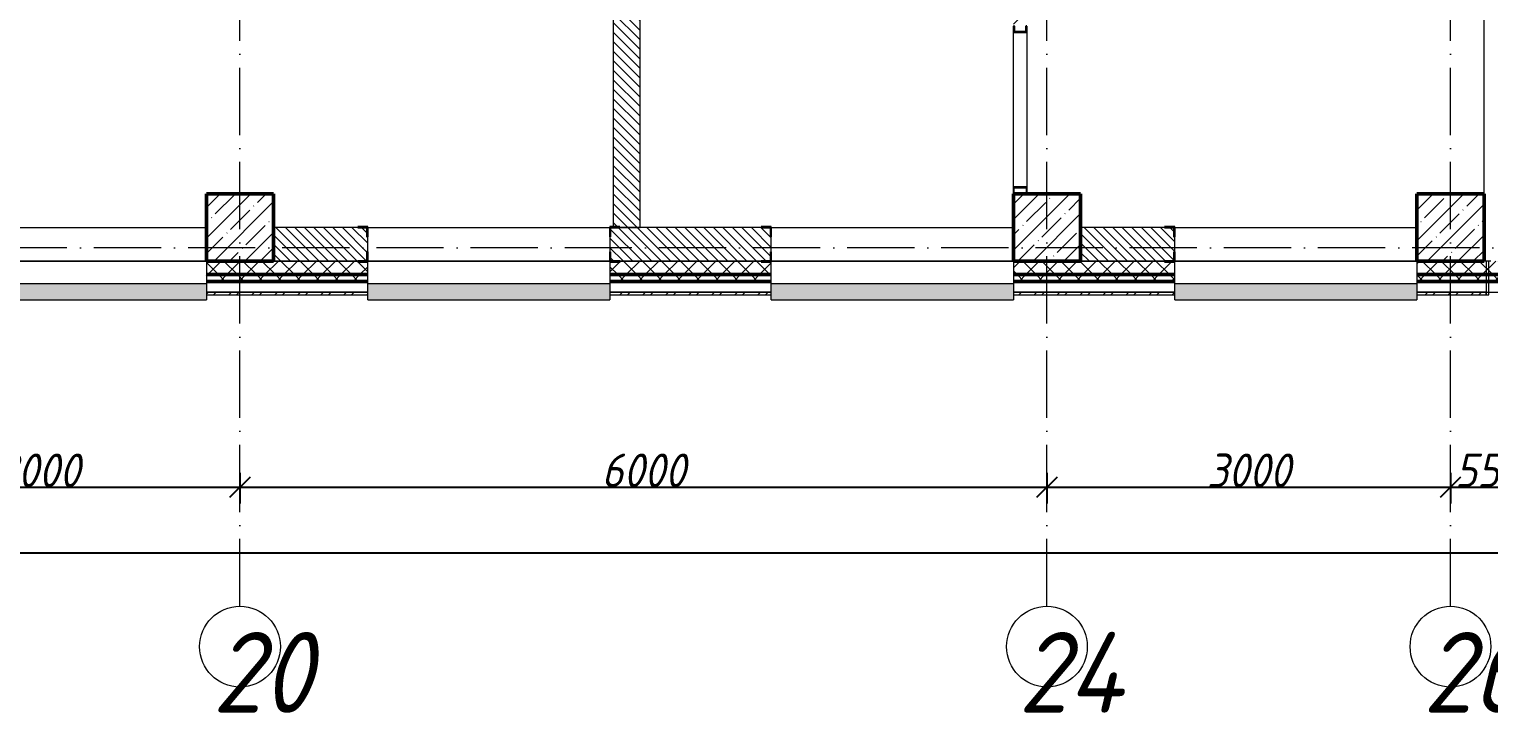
# Model space of a CAD drawing. Header units: millimetres. Extents: x -606178 to 312196, y -19338 to 632709.
# Drawn here: x -113232 to -102380, y 446520 to 451598 of the extents above; entities that cross this region are included whole.
import ezdxf

# ---------------------------------------------------------------- set-up
doc = ezdxf.new("R2010")
doc.units = ezdxf.units.MM
doc.linetypes.add('50_200_ШТРИХ_1Т_ш5_п1_п1_', pattern=[700, 500, -100, 0, -100])
for name, color, linetype, lineweight in [('A-____-____-DIMS', 7, 'Continuous', 9), ('A-FLOR-____-OTLN', 7, 'Continuous', 9), ('A-GENM-____-MCUT', 7, 'Continuous', 25), ('A-GENM-____-OTLN-1', 7, 'Continuous', 25), ('A-GLAZ-____-OTLN', 7, 'Continuous', 9), ('A-WALL-____-MCUT-2', 7, 'Continuous', 50), ('A-WALL-____-MCUT-3', 7, 'Continuous', 9), ('A-WALL-____-OTLN', 7, 'Continuous', 9), ('A-WALL-____-PATT-1', 7, 'Continuous', 9), ('A-WALL-FNSH-MCUT-1', 7, 'Continuous', 9), ('I-WALL-____-OTLN', 7, 'Continuous', 9), ('S-COLS-____-MCUT', 7, 'Continuous', 50), ('S-COLS-____-OTLN', 7, 'Continuous', 9), ('S-GRID-____-IDEN', 7, 'Continuous', 9), ('S-GRID-____-OTLN-1', 7, '50_200_ШТРИХ_1Т_ш5_п1_п1_', 9)]:
    doc.layers.add(name, color=color, linetype=linetype, lineweight=lineweight)
doc.layers.add('A-GLAZ-____-OTLN-1', color=7, linetype='Continuous', lineweight=9, true_color=0xc0c0c0)
doc.styles.add('ISOCPEUR_I', font='isocpeui.ttf', dxfattribs={"width": 0.9, "height": 2.5})
doc.styles.add('ISOCPEUR_I_9', font='isocpeui.ttf', dxfattribs={"width": 0.9, "height": 250})
doc.dimstyles.new('ISO-2_5_0_9К_БОЛЬШОЙ_ОСИ', dxfattribs={"dimscale": 304.8, "dimtxt": 248.995294, "dimasz": 0.492126, "dimexe": 0.393701, "dimexo": 0, "dimgap": 0, "dimtad": 1, "dimdec": 0, "dimzin": 0, "dimdsep": 46, "dimtxsty": 'ISOCPEUR_I_9', "dimblk1": 'OBLIQUE', "dimblk2": 'OBLIQUE', "dimsah": 1, "dimcen": 0.09, "dimdle": 0.393701, "dimazin": 0, "dimtfac": 1, "dimtdec": 4, "dimtix": 1, "dimtmove": 0, "dimatfit": 3, "dimfxl": 1, "dimtvp": 1, "dimtolj": 1, "dimtzin": 0, "dimarcsym": 2})
pattern_1 = [(135, (-140714.89, 451794.26), (-35.35534, -35.35534), [])]
pattern_2 = [(45, (-140714.89, 451794.26), (-70.71068, 70.71068), []), (135, (-140714.89, 451794.26), (-70.71068, -70.71068), [])]

# ---------------------------------------------------------------- blocks, each defined once
blk = doc.blocks.new('BSC_Колонна _Прямоугольная - 500х500-V72-АР1_План отверстий 3 этажа в осях 1-64_А-ГГ')
at = {"layer": 'S-COLS-____-OTLN'}
h = blk.add_hatch(dxfattribs=at)
h.set_pattern_fill('FP_109', color=256, style=0, pattern_type=2)
h.set_pattern_definition([(45, (-38050, 1668.96), (-114.04925, 114.04925), []), (45, (-37935.95, 1668.96), (-114.04925, 114.04925), [201.613, -40.323, 3.353, -36.97])])
h.paths.add_polyline_path([(-250, -250), (250, -250), (250, 250), (-250, 250)], flags=0)
at = {"layer": 'S-COLS-____-MCUT'}
for p, q in [((250, 250), (-250, 250)), ((-250, 250), (-250, -250)), ((250, -250), (250, 250)), ((-250, -250), (250, -250))]:
    blk.add_line(p, q, dxfattribs=at)
blk = doc.blocks.new('BSC_Колонна _Прямоугольная - 500х500-V74-АР1_План отверстий 3 этажа в осях 1-64_А-ГГ')
at = {"layer": 'S-COLS-____-OTLN'}
h = blk.add_hatch(dxfattribs=at)
h.set_pattern_fill('FP_111', color=256, style=0, pattern_type=2)
h.set_pattern_definition([(45, (-29050, 1668.96), (-114.04925, 114.04925), []), (45, (-28935.95, 1668.96), (-114.04925, 114.04925), [201.613, -40.323, 3.353, -36.97])])
h.paths.add_polyline_path([(-250, -250), (250, -250), (250, 250), (-250, 250)], flags=0)
at = {"layer": 'S-COLS-____-MCUT'}
for p, q in [((250, 250), (-250, 250)), ((-250, 250), (-250, -250)), ((250, -250), (250, 250)), ((-250, -250), (250, -250))]:
    blk.add_line(p, q, dxfattribs=at)
blk = doc.blocks.new('BSC_Колонна _Прямоугольная - 500х500-V113-АР1_План отверстий 3 этажа в осях 1-64_А-ГГ')
at = {"layer": 'S-COLS-____-OTLN'}
h = blk.add_hatch(dxfattribs=at)
h.set_pattern_fill('FP_136', color=256, style=0, pattern_type=2)
h.set_pattern_definition([(45, (-35050, 1668.96), (-114.04925, 114.04925), []), (45, (-34935.95, 1668.96), (-114.04925, 114.04925), [201.613, -40.323, 3.353, -36.97])])
h.paths.add_polyline_path([(-150, -250), (250, -250), (250, 250), (-250, 250), (-250, -250), (-153, -250)], flags=0)
at = {"layer": 'S-COLS-____-MCUT'}
for p, q in [((-250, 250), (-250, -250)), ((-153, 250), (-247, 250)), ((250, 250), (-150, 250)), ((250, -250), (250, 250)), ((-250, -250), (250, -250))]:
    blk.add_line(p, q, dxfattribs=at)
blk = doc.blocks.new('Фахверк_СКБ_Уголок - 250_2700-27497298-АР1_План отверстий 3 этажа в осях 1-64_А-ГГ')
at = {"layer": 'A-GENM-____-MCUT'}
for p, q in [((200, 181), (125, 181)), ((125, 181), (125, 106)), ((131, 106), (131, 175)), ((131, 175), (200, 175)), ((200, 175), (200, 181)), ((125, 106), (131, 106)), ((131, -6), (125, -6)), ((125, -6), (125, -81)), ((125, -81), (200, -81)), ((131, -75), (131, -6)), ((200, -75), (131, -75)), ((200, -81), (200, -75))]:
    blk.add_line(p, q, dxfattribs=at)
blk = doc.blocks.new('154_Стойка_СКБ_Швеллер - СМ-2180_100-28318692-АР1_План отверстий 3 этажа в осях 1-64_А-ГГ')
at = {"layer": 'A-GENM-____-MCUT'}
for p, q in [((171, 50), (125, 50)), ((125, 50), (125, -50)), ((129.5, 42.4), (171, 42.4)), ((129.5, -42.4), (129.5, 42.4)), ((171, 42.4), (171, 50)), ((125, -50), (171, -50)), ((171, -42.4), (129.5, -42.4)), ((171, -50), (171, -42.4))]:
    blk.add_line(p, q, dxfattribs=at)
blk = doc.blocks.new('154_Фахверк_СКБ_Швеллер - Тип_100_3550_1-28320239-АР1_План отверстий 3 этажа в осях 1-64_А-ГГ')
at = {"layer": 'A-GENM-____-MCUT'}
for p, q in [((175, 50), (125, 50)), ((125, 50), (125, -50)), ((128, 47), (175, 47)), ((128, -47), (128, 47)), ((175, 47), (175, 50)), ((125, -50), (175, -50)), ((175, -47), (128, -47)), ((175, -50), (175, -47))]:
    blk.add_line(p, q, dxfattribs=at)
blk = doc.blocks.new('Отлив_СКБ - Отлив витража_120_НВФ-31885687-АР1_План отверстий 3 этажа в осях 1-64_А-ГГ')
at = {"layer": 'A-GLAZ-____-OTLN-1'}
for points in [[(0, 0), (0, -2), (1800, -2), (1800, 0), (534, 0)], [(0, -2), (0, -120), (1800, -120), (1800, -2), (534, -2)]]:
    blk.add_hatch(color=256, dxfattribs=at).paths.add_polyline_path(points, flags=0)
at = {"layer": 'A-GLAZ-____-OTLN'}
for p, q in [((0, 0), (1800, 0)), ((1800, -2), (0, -2)), ((0, -120), (0, -83)), ((1800, -83), (1800, -120)), ((0, -120), (1800, -120))]:
    blk.add_line(p, q, dxfattribs=at)
blk = doc.blocks.new('Отлив_СКБ - Отлив витража_120_НВФ-V214-АР1_План отверстий 3 этажа в осях 1-64_А-ГГ')
at = {"layer": 'A-GLAZ-____-OTLN-1'}
for points in [[(0, -2), (1800, -2), (1800, 0), (0, 0)], [(731, -120), (1800, -120), (1800, -2), (0, -2), (0, -120)]]:
    blk.add_hatch(color=256, dxfattribs=at).paths.add_polyline_path(points, flags=0)
at = {"layer": 'A-GLAZ-____-OTLN'}
for p, q in [((0, 0), (1800, 0)), ((1800, -2), (0, -2)), ((0, -120), (0, -83)), ((1800, -63), (1800, -120)), ((0, -120), (1800, -120))]:
    blk.add_line(p, q, dxfattribs=at)
blk = doc.blocks.new('Стены 7 - Стены 4-31196221-АР1_План отверстий 3 этажа в осях 1-64_А-ГГ')
at = {"layer": 'A-WALL-____-MCUT-3'}
for p, q in [((-1799, 41030), (-1799, 41010)), ((-1549, 41030), (-1799, 41030)), ((-1549, 41010), (-1549, 41030)), ((-1799, 41010), (-1549, 41010))]:
    blk.add_line(p, q, dxfattribs=at)
blk = doc.blocks.new('Ось сетки - Круг_Ø6_00__ISO-2_5_0_9K_-25732049-АР1_План отверстий 1 этажа в осях 1-64_А-ГГ')
at = {"layer": 'S-GRID-____-IDEN'}
blk.add_circle((0, 0), 3, dxfattribs=at)
blk = doc.blocks.new('_Oblique')
at = {"color": 0, "linetype": 'ByBlock', "lineweight": -2}
blk.add_line((-0.5, -0.5), (0.5, 0.5), dxfattribs=at)
blk = doc.blocks.new('*D5069')
at = {"layer": 'A-____-____-DIMS', "color": 0, "lineweight": -2, "transparency": 16777216}
for p, q in [((-114665, 448302), (-114665, 448076)), ((-111665, 448302), (-111665, 448076)), ((-114785, 448196), (-111545, 448196))]:
    blk.add_line(p, q, dxfattribs=at)
at = {"layer": 'Defpoints', "color": 0, "transparency": 16777216}
for p in [(-114665, 448302), (-111665, 448302), (-111665, 448196)]:
    blk.add_point(p, dxfattribs=at)
at = {"layer": 'A-____-____-DIMS', "color": 0, "lineweight": -2, "transparency": 16777216, "xscale": 150, "yscale": 150, "zscale": 150, "rotation": 180}
blk.add_blockref('_Oblique', (-114665, 448196), dxfattribs=at)
at = {"layer": 'A-____-____-DIMS', "color": 0, "lineweight": -2, "transparency": 16777216, "xscale": 150, "yscale": 150, "zscale": 150}
blk.add_blockref('_Oblique', (-111665, 448196), dxfattribs=at)
at = {"layer": 'A-____-____-DIMS', "color": 0, "transparency": 16777216, "insert": (-113165, 448321), "char_height": 250, "width": 758.48, "attachment_point": 5, "style": 'ISOCPEUR_I_9'}
blk.add_mtext('\\A1;3000', dxfattribs=at)
blk = doc.blocks.new('*D5070')
at = {"layer": 'A-____-____-DIMS', "color": 0, "lineweight": -2, "transparency": 16777216}
for p, q in [((-111665, 448302), (-111665, 448076)), ((-105665, 448302), (-105665, 448076)), ((-111785, 448196), (-105545, 448196))]:
    blk.add_line(p, q, dxfattribs=at)
at = {"layer": 'Defpoints', "color": 0, "transparency": 16777216}
for p in [(-111665, 448302), (-105665, 448302), (-105665, 448196)]:
    blk.add_point(p, dxfattribs=at)
at = {"layer": 'A-____-____-DIMS', "color": 0, "lineweight": -2, "transparency": 16777216, "xscale": 150, "yscale": 150, "zscale": 150, "rotation": 180}
blk.add_blockref('_Oblique', (-111665, 448196), dxfattribs=at)
at = {"layer": 'A-____-____-DIMS', "color": 0, "lineweight": -2, "transparency": 16777216, "xscale": 150, "yscale": 150, "zscale": 150}
blk.add_blockref('_Oblique', (-105665, 448196), dxfattribs=at)
at = {"layer": 'A-____-____-DIMS', "color": 0, "transparency": 16777216, "insert": (-108665, 448321), "char_height": 250, "width": 758.48, "attachment_point": 5, "style": 'ISOCPEUR_I_9'}
blk.add_mtext('\\A1;6000', dxfattribs=at)
blk = doc.blocks.new('*D5071')
at = {"layer": 'A-____-____-DIMS', "color": 0, "lineweight": -2, "transparency": 16777216}
for p, q in [((-105665, 448302), (-105665, 448076)), ((-102665, 448302), (-102665, 448076)), ((-105785, 448196), (-102545, 448196))]:
    blk.add_line(p, q, dxfattribs=at)
at = {"layer": 'Defpoints', "color": 0, "transparency": 16777216}
for p in [(-105665, 448302), (-102665, 448302), (-102665, 448196)]:
    blk.add_point(p, dxfattribs=at)
at = {"layer": 'A-____-____-DIMS', "color": 0, "lineweight": -2, "transparency": 16777216, "xscale": 150, "yscale": 150, "zscale": 150, "rotation": 180}
blk.add_blockref('_Oblique', (-105665, 448196), dxfattribs=at)
at = {"layer": 'A-____-____-DIMS', "color": 0, "lineweight": -2, "transparency": 16777216, "xscale": 150, "yscale": 150, "zscale": 150}
blk.add_blockref('_Oblique', (-102665, 448196), dxfattribs=at)
at = {"layer": 'A-____-____-DIMS', "color": 0, "transparency": 16777216, "insert": (-104165, 448321), "char_height": 250, "width": 758.48, "attachment_point": 5, "style": 'ISOCPEUR_I_9'}
blk.add_mtext('\\A1;3000', dxfattribs=at)
blk = doc.blocks.new('*D5072')
at = {"layer": 'A-____-____-DIMS', "color": 0, "lineweight": -2, "transparency": 16777216}
for p, q in [((-102665, 448302), (-102665, 448076)), ((-102115, 448302), (-102115, 448076)), ((-102785, 448196), (-101995, 448196))]:
    blk.add_line(p, q, dxfattribs=at)
at = {"layer": 'Defpoints', "color": 0, "transparency": 16777216}
for p in [(-102665, 448302), (-102115, 448302), (-102115, 448196)]:
    blk.add_point(p, dxfattribs=at)
at = {"layer": 'A-____-____-DIMS', "color": 0, "lineweight": -2, "transparency": 16777216, "xscale": 150, "yscale": 150, "zscale": 150, "rotation": 180}
blk.add_blockref('_Oblique', (-102665, 448196), dxfattribs=at)
at = {"layer": 'A-____-____-DIMS', "color": 0, "lineweight": -2, "transparency": 16777216, "xscale": 150, "yscale": 150, "zscale": 150}
blk.add_blockref('_Oblique', (-102115, 448196), dxfattribs=at)
at = {"layer": 'A-____-____-DIMS', "color": 0, "transparency": 16777216, "insert": (-102390, 448321), "char_height": 250, "width": 568.86, "attachment_point": 5, "style": 'ISOCPEUR_I_9'}
blk.add_mtext('\\A1;550', dxfattribs=at)
blk = doc.blocks.new('*D5091')
at = {"layer": 'A-____-____-DIMS', "color": 0, "lineweight": -2, "transparency": 16777216}
for p, q in [((-143065, 447814), (-143065, 447588)), ((-39565, 447814), (-39565, 447588)), ((-143185, 447708), (-39445, 447708))]:
    blk.add_line(p, q, dxfattribs=at)
at = {"layer": 'Defpoints', "color": 0, "transparency": 16777216}
for p in [(-143065, 447814), (-39565, 447814), (-39565, 447708)]:
    blk.add_point(p, dxfattribs=at)
at = {"layer": 'A-____-____-DIMS', "color": 0, "lineweight": -2, "transparency": 16777216, "xscale": 150, "yscale": 150, "zscale": 150, "rotation": 180}
blk.add_blockref('_Oblique', (-143065, 447708), dxfattribs=at)
at = {"layer": 'A-____-____-DIMS', "color": 0, "lineweight": -2, "transparency": 16777216, "xscale": 150, "yscale": 150, "zscale": 150}
blk.add_blockref('_Oblique', (-39565, 447708), dxfattribs=at)
at = {"layer": 'A-____-____-DIMS', "color": 0, "transparency": 16777216, "insert": (-91315, 447833), "char_height": 250, "width": 1080.26, "attachment_point": 5, "style": 'ISOCPEUR_I_9'}
blk.add_mtext('\\A1;103500', dxfattribs=at)

msp = doc.modelspace()

# ---------------------------------------------------------------- hatches: boundary and pattern name
at = {"layer": 'A-WALL-____-PATT-1'}
h = msp.add_hatch(dxfattribs=at)
h.set_pattern_fill('FP_6', color=256, style=0, pattern_type=2)
h.set_pattern_definition(pattern_1)
h.paths.add_polyline_path([(-108689.891, 450125.3011), (-108689.891, 457225.3011), (-108889.891, 457225.3011), (-108889.891, 450131.3011), (-108839.891, 450131.3011), (-108839.891, 450125.3011)], flags=0)
h = msp.add_hatch(dxfattribs=at)
h.set_pattern_fill('FP_4', color=256, style=0, pattern_type=2)
h.set_pattern_definition([(45, (-140714.89, 451794.26), (-84.8528, 84.8528), [])])
h.paths.add_polyline_path([(-105911.891, 450375.3011), (-105817.891, 450375.3011), (-105817.891, 450422.3011), (-105911.891, 450422.3011)], flags=0)
h.paths.add_polyline_path([(-105822.491, 451579.8011), (-105822.491, 451621.3011), (-105814.891, 451621.3011), (-105814.891, 454275.3011), (-105914.891, 454275.3011), (-105914.0391, 451621.3011), (-105907.291, 451621.3011), (-105907.291, 451579.8011)], flags=0)
h.paths.add_polyline_path([(-105817.891, 454278.3011), (-105817.891, 454325.3011), (-105814.891, 454325.3011), (-105814.891, 456975.3011), (-105914.891, 456975.3011), (-105914.891, 454325.3011), (-105911.891, 454325.3011), (-105911.891, 454278.3011), (-105864.8354, 454278.3011)], flags=0)
h = msp.add_hatch(dxfattribs=at)
h.set_pattern_fill('FP_6', color=256, style=0, pattern_type=2)
h.set_pattern_definition(pattern_1)
h.paths.add_polyline_path([(-108908.891, 449875.3011), (-107720.891, 449875.3011), (-107720.891, 449944.3011), (-107714.891, 449944.3011), (-107714.891, 450056.3011), (-107720.891, 450056.3011), (-107720.891, 450125.3011), (-108908.891, 450125.3011), (-108908.891, 450056.3011), (-108914.891, 450056.3011), (-108914.2107, 449944.3011), (-108908.891, 449944.3011)], flags=0)
h.paths.add_polyline_path([(-110720.891, 449875.3011), (-110720.891, 449944.3011), (-110714.891, 449944.3011), (-110714.891, 450056.3011), (-110720.891, 450056.3011), (-110720.891, 450125.3011), (-111414.891, 450125.3011), (-111414.891, 449875.3011), (-110789.891, 449875.3011)], flags=0)
h = msp.add_hatch(dxfattribs=at)
h.set_pattern_fill('FP_6', color=256, style=0, pattern_type=2)
h.set_pattern_definition(pattern_1)
h.paths.add_polyline_path([(-104720.891, 449875.3011), (-104720.891, 449944.3011), (-104714.891, 449944.3011), (-104714.891, 450056.3011), (-104720.891, 450056.3011), (-104720.891, 450125.3011), (-105414.891, 450125.3011), (-105414.891, 449875.3011), (-104789.891, 449875.3011)], flags=0)
h = msp.add_hatch(dxfattribs=at)
h.set_pattern_fill('FP_1', color=256, style=0, pattern_type=2)
h.set_pattern_definition(pattern_2)
h.paths.add_polyline_path([(-39964.891, 449775.3011), (-39464.891, 449775.3011), (-39464.891, 449875.3011), (-48489.891, 449875.3011), (-48489.891, 449869.3011), (-48564.891, 449869.3011), (-48564.891, 449775.3011), (-39983.1035, 449775.3011)], flags=0)
h.paths.add_polyline_path([(-51471.6214, 449775.3011), (-50364.891, 449775.3011), (-50364.891, 449869.3011), (-50439.891, 449869.3011), (-50439.891, 449875.3011), (-58314.891, 449875.3011), (-58314.891, 449775.3011), (-51714.891, 449775.3011)], flags=0)
h.paths.add_polyline_path([(-59314.891, 449775.3011), (-59314.891, 449875.3011), (-60439.891, 449875.3011), (-60439.891, 449869.3011), (-60514.891, 449869.3011), (-60514.891, 449775.3011), (-59425.2106, 449775.3011)], flags=0)
h.paths.add_polyline_path([(-62314.891, 449775.3011), (-62314.891, 449869.3011), (-62389.891, 449869.3011), (-62389.891, 449875.3011), (-63439.891, 449875.3011), (-63439.891, 449869.3011), (-63514.891, 449869.3011), (-63514.891, 449775.3011), (-62960.1392, 449775.3011)], flags=0)
h.paths.add_polyline_path([(-65314.891, 449775.3011), (-65314.891, 449875.3011), (-66439.891, 449875.3011), (-66439.891, 449869.3011), (-66514.891, 449869.3011), (-66514.891, 449775.3011), (-66439.891, 449775.3011)], flags=0)
h.paths.add_polyline_path([(-69714.891, 449775.3011), (-68314.891, 449775.3011), (-68314.891, 449875.3011), (-69639.891, 449875.3011), (-69639.891, 449869.3011), (-69714.891, 449869.3011)], flags=0)
h.paths.add_polyline_path([(-71797.4607, 449775.3011), (-71514.891, 449775.3011), (-71514.891, 449869.3011), (-71589.891, 449869.3011), (-71589.891, 449875.3011), (-72639.891, 449875.3011), (-72639.891, 449869.3011), (-72714.891, 449869.3011), (-72714.891, 449775.3011), (-72681.1928, 449775.3011)], flags=0)
h.paths.add_polyline_path([(-74514.891, 449775.3011), (-74514.891, 449875.3011), (-75639.891, 449875.3011), (-75639.891, 449869.3011), (-75714.891, 449869.3011), (-75714.891, 449775.3011), (-75639.891, 449775.3011)], flags=0)
h.paths.add_polyline_path([(-77864.891, 449775.3011), (-77514.891, 449775.3011), (-77514.891, 449869.3011), (-77589.891, 449869.3011), (-77589.891, 449875.3011), (-78639.891, 449875.3011), (-78639.891, 449869.3011), (-78714.891, 449869.3011), (-78714.891, 449775.3011), (-77983.5857, 449775.3011)], flags=0)
h.paths.add_polyline_path([(-80514.891, 449775.3011), (-80514.891, 449869.3011), (-80589.891, 449869.3011), (-80589.891, 449875.3011), (-81639.891, 449875.3011), (-81639.891, 449869.3011), (-81714.891, 449869.3011), (-81714.891, 449775.3011), (-80634.7821, 449775.3011)], flags=0)
h.paths.add_polyline_path([(-83514.891, 449775.3011), (-83514.891, 449869.3011), (-83589.891, 449869.3011), (-83589.891, 449875.3011), (-84639.891, 449875.3011), (-84639.891, 449869.3011), (-84714.891, 449869.3011), (-84714.891, 449775.3011), (-84169.7107, 449775.3011)], flags=0)
h.paths.add_polyline_path([(-87704.6392, 449775.3011), (-86514.891, 449775.3011), (-86514.891, 449869.3011), (-86589.891, 449869.3011), (-86589.891, 449875.3011), (-87639.891, 449875.3011), (-87639.891, 449869.3011), (-87714.891, 449869.3011), (-87714.891, 449775.3011), (-87708.891, 449775.3011)], flags=0)
h.paths.add_polyline_path([(-90714.891, 449775.3011), (-89514.891, 449775.3011), (-89514.891, 449869.3011), (-89589.891, 449869.3011), (-89589.891, 449875.3011), (-90639.891, 449875.3011), (-90639.891, 449869.3011), (-90714.891, 449869.3011)], flags=0)
h.paths.add_polyline_path([(-95658.2285, 449775.3011), (-95514.891, 449775.3011), (-95514.891, 449869.3011), (-95589.891, 449869.3011), (-95589.891, 449875.3011), (-96639.891, 449875.3011), (-96639.891, 449869.3011), (-96714.891, 449869.3011), (-96714.891, 449775.3011), (-95864.891, 449775.3011)], flags=0)
h.paths.add_polyline_path([(-98514.891, 449775.3011), (-98514.891, 449869.3011), (-98589.891, 449869.3011), (-98589.891, 449875.3011), (-99639.891, 449875.3011), (-99639.891, 449869.3011), (-99714.891, 449869.3011), (-99714.891, 449775.3011), (-98520.891, 449775.3011)], flags=0)
h.paths.add_polyline_path([(-101844.3535, 449775.3011), (-101514.891, 449775.3011), (-101514.891, 449869.3011), (-101589.891, 449869.944), (-101589.891, 449875.3011), (-102914.891, 449875.3011), (-102914.891, 449775.3011)], flags=0)
h.paths.add_polyline_path([(-105379.2821, 449775.3011), (-104714.891, 449775.3011), (-104714.891, 449869.3011), (-104789.891, 449869.3011), (-104789.891, 449875.3011), (-105914.891, 449875.3011), (-105914.891, 449775.3011)], flags=0)
h.paths.add_polyline_path([(-107714.891, 449775.3011), (-107714.891, 449869.3011), (-107789.891, 449869.3011), (-107789.891, 449875.3011), (-108839.891, 449875.3011), (-108839.891, 449869.3011), (-108914.891, 449869.3011), (-108914.2107, 449775.3011), (-107720.891, 449775.3011)], flags=0)
h.paths.add_polyline_path([(-110714.891, 449775.3011), (-110714.891, 449869.3011), (-110789.891, 449869.3011), (-110789.891, 449875.3011), (-111914.891, 449875.3011), (-111914.891, 449775.3011), (-111565.4071, 449775.3011)], flags=0)
h.paths.add_polyline_path([(-113714.891, 449775.3011), (-113714.891, 449869.3011), (-113789.891, 449869.3011), (-113789.891, 449875.3011), (-114914.891, 449875.3011), (-114914.891, 449775.3011), (-114216.6036, 449775.3011)], flags=0)
h.paths.add_polyline_path([(-116714.891, 449775.3011), (-116714.891, 449869.3011), (-116789.891, 449869.3011), (-116789.891, 449875.3011), (-117839.891, 449875.3011), (-117839.891, 449869.3011), (-117914.891, 449869.3011), (-117914.891, 449775.3011), (-117751.5321, 449775.3011)], flags=0)
h.paths.add_polyline_path([(-126588.8536, 449775.3011), (-125714.891, 449775.3011), (-125714.891, 449869.3011), (-125789.891, 449869.3011), (-125789.891, 449875.3011), (-126839.891, 449875.3011), (-126839.891, 449869.3011), (-126914.891, 449869.3011), (-126914.891, 449775.3011)], flags=0)
h.paths.add_polyline_path([(-128356.3179, 449775.3011), (-127914.891, 449775.3011), (-127914.891, 449869.3011), (-127989.891, 449869.3011), (-127989.891, 449875.3011), (-133239.891, 449875.3011), (-133239.891, 449869.3011), (-133314.891, 449869.3011), (-133314.891, 449775.3011), (-129814.891, 449775.3011)], flags=0)
h.paths.add_polyline_path([(-135426.175, 449775.3011), (-134314.891, 449775.3011), (-134314.891, 449869.3011), (-134389.891, 449869.3011), (-134389.891, 449875.3011), (-143164.891, 449875.3011), (-143164.891, 449775.3011), (-137193.6393, 449775.3011)], flags=0)
h = msp.add_hatch(dxfattribs=at)
h.set_pattern_fill('FP_1', color=256, style=0, pattern_type=2)
h.set_pattern_definition(pattern_2)
h.paths.add_polyline_path([(-39464.891, 449725.3011), (-39364.891, 449725.3011), (-39364.891, 449775.3011), (-48564.891, 449775.3011), (-48564.891, 449725.3011), (-39983.1035, 449725.3011)], flags=0)
h.paths.add_polyline_path([(-51471.6214, 449725.3011), (-50364.891, 449725.3011), (-50364.891, 449775.3011), (-58314.891, 449775.3011), (-58314.891, 449725.3011), (-52355.3535, 449725.3011)], flags=0)
h.paths.add_polyline_path([(-59425.2106, 449725.3011), (-59314.891, 449725.3011), (-59314.891, 449775.3011), (-60514.891, 449775.3011), (-60514.891, 449725.3011), (-60308.9428, 449725.3011)], flags=0)
h.paths.add_polyline_path([(-63514.891, 449725.3011), (-62314.891, 449725.3011), (-62314.891, 449775.3011), (-63514.891, 449775.3011)], flags=0)
h.paths.add_polyline_path([(-66495.0678, 449725.3011), (-65314.891, 449725.3011), (-65314.891, 449775.3011), (-66514.891, 449775.3011), (-66514.891, 449725.3011)], flags=0)
h.paths.add_polyline_path([(-68314.891, 449725.3011), (-68314.891, 449775.3011), (-69714.891, 449775.3011), (-69714.891, 449725.3011), (-69146.2642, 449725.3011)], flags=0)
h.paths.add_polyline_path([(-71514.891, 449725.3011), (-71514.891, 449775.3011), (-72714.891, 449775.3011), (-72714.891, 449725.3011), (-71797.4607, 449725.3011)], flags=0)
h.paths.add_polyline_path([(-74514.891, 449725.3011), (-74514.891, 449775.3011), (-75714.891, 449775.3011), (-75714.891, 449725.3011)], flags=0)
h.paths.add_polyline_path([(-77514.891, 449725.3011), (-77514.891, 449775.3011), (-78714.891, 449775.3011), (-78714.891, 449725.3011), (-77983.5857, 449725.3011)], flags=0)
h.paths.add_polyline_path([(-81714.891, 449725.3011), (-80514.891, 449725.3011), (-80514.891, 449775.3011), (-81714.891, 449775.3011)], flags=0)
h.paths.add_polyline_path([(-84714.891, 449725.3011), (-83514.891, 449725.3011), (-83514.891, 449775.3011), (-84714.891, 449775.3011)], flags=0)
h.paths.add_polyline_path([(-87704.6392, 449725.3011), (-86514.891, 449725.3011), (-86514.891, 449775.3011), (-87714.891, 449775.3011), (-87714.891, 449725.3011)], flags=0)
h.paths.add_polyline_path([(-89514.891, 449725.3011), (-89514.891, 449775.3011), (-90714.891, 449775.3011), (-90714.891, 449725.3011), (-90355.8357, 449725.3011)], flags=0)
h.paths.add_polyline_path([(-95658.2285, 449725.3011), (-95514.891, 449725.3011), (-95514.891, 449775.3011), (-96714.891, 449775.3011), (-96714.891, 449725.3011), (-96541.9607, 449725.3011)], flags=0)
h.paths.add_polyline_path([(-98514.891, 449725.3011), (-98514.891, 449775.3011), (-99714.891, 449775.3011), (-99714.891, 449725.3011), (-99193.1571, 449725.3011)], flags=0)
h.paths.add_polyline_path([(-101844.3535, 449725.3011), (-101514.891, 449725.3011), (-101514.891, 449775.3011), (-102914.891, 449775.3011), (-102914.891, 449725.3011)], flags=0)
h.paths.add_polyline_path([(-104714.891, 449725.3011), (-104714.891, 449775.3011), (-105914.891, 449775.3011), (-105914.891, 449725.3011), (-105379.2821, 449725.3011)], flags=0)
h.paths.add_polyline_path([(-107714.891, 449725.3011), (-107714.891, 449775.3011), (-108914.891, 449775.3011), (-108914.2107, 449725.3011)], flags=0)
h.paths.add_polyline_path([(-110714.891, 449725.3011), (-110714.891, 449775.3011), (-111914.891, 449775.3011), (-111914.891, 449725.3011), (-111565.4071, 449725.3011)], flags=0)
h.paths.add_polyline_path([(-113714.891, 449725.3011), (-113714.891, 449775.3011), (-114914.891, 449775.3011), (-114914.891, 449725.3011), (-114216.6036, 449725.3011)], flags=0)
h.paths.add_polyline_path([(-117751.5321, 449725.3011), (-116714.891, 449725.3011), (-116714.891, 449775.3011), (-117914.891, 449775.3011), (-117914.891, 449725.3011)], flags=0)
h.paths.add_polyline_path([(-126914.891, 449725.3011), (-125714.891, 449725.3011), (-125714.891, 449775.3011), (-126914.891, 449775.3011)], flags=0)
h.paths.add_polyline_path([(-127914.891, 449725.3011), (-127914.891, 449775.3011), (-133314.891, 449775.3011), (-133314.891, 449725.3011), (-128356.3179, 449725.3011)], flags=0)
h.paths.add_polyline_path([(-134542.4429, 449725.3011), (-134314.891, 449725.3011), (-134314.891, 449775.3011), (-143264.891, 449775.3011), (-143264.891, 449725.3011), (-135426.175, 449725.3011)], flags=0)
h = msp.add_hatch(dxfattribs=at)
h.set_pattern_fill('FP_3', color=256, style=0, pattern_type=2)
h.set_pattern_definition([(45, (-140714.89, 451794.26), (-85.5366, 85.5366), []), (45, (-140657.87, 451794.26), (-85.5366, 85.5366), [])])
h.paths.add_polyline_path([(-102399.891, 449625.3011), (-102399.891, 449645.3011), (-102913.891, 449645.3011), (-102913.891, 449625.3011)], flags=0)
h.paths.add_polyline_path([(-104714.891, 449625.3011), (-104714.891, 449645.3011), (-105914.891, 449645.3011), (-105914.891, 449625.3011), (-105379.2821, 449625.3011)], flags=0)
h.paths.add_polyline_path([(-107714.891, 449625.3011), (-107714.891, 449645.3011), (-108913.891, 449645.3011), (-108913.891, 449625.3011)], flags=0)
h.paths.add_polyline_path([(-110714.891, 449625.3011), (-110714.891, 449645.3011), (-111914.891, 449645.3011), (-111914.891, 449625.3011), (-111565.4071, 449625.3011)], flags=0)
h.paths.add_polyline_path([(-114216.6036, 449625.3011), (-113714.891, 449625.3011), (-113714.891, 449645.3011), (-114913.891, 449645.3011), (-114913.891, 449625.3011)], flags=0)
h.paths.add_polyline_path([(-116714.891, 449625.3011), (-116714.891, 449645.3011), (-117914.891, 449645.3011), (-117914.891, 449625.3011), (-117751.5321, 449625.3011)], flags=0)
h.paths.add_polyline_path([(-126588.8536, 449625.3011), (-125714.891, 449625.3011), (-125714.891, 449645.3011), (-126914.891, 449645.3011), (-126914.891, 449625.3011)], flags=0)
h.paths.add_polyline_path([(-127914.891, 449625.3011), (-127914.891, 449645.3011), (-133314.891, 449645.3011), (-133314.891, 449625.3011), (-128356.3179, 449625.3011)], flags=0)
h.paths.add_polyline_path([(-134542.4429, 449625.3011), (-134314.891, 449625.3011), (-134314.891, 449645.3011), (-143394.891, 449645.3011), (-143394.891, 449625.3011), (-135426.175, 449625.3011)], flags=0)

# ---------------------------------------------------------------- linework, layer by layer
at = {"layer": 'A-FLOR-____-OTLN'}
msp.add_line((-102414.891, 450375.3011), (-102414.891, 456975.3011), dxfattribs=at)
at = {"layer": 'A-WALL-____-MCUT-2'}
for p, q in [((-111914.891, 449775.3011), (-110714.891, 449775.3011)), ((-111914.891, 449725.3011), (-110714.891, 449725.3011)), ((-108914.891, 449775.3011), (-107714.891, 449775.3011)), ((-108914.891, 449725.3011), (-107714.891, 449725.3011)), ((-105914.891, 449775.3011), (-104714.891, 449775.3011)), ((-105914.891, 449725.3011), (-104714.891, 449725.3011)), ((-102914.891, 449775.3011), (-101514.891, 449775.3011)), ((-102914.891, 449725.3011), (-101514.891, 449725.3011))]:
    msp.add_line(p, q, dxfattribs=at)
at = {"layer": 'A-WALL-____-MCUT-3'}
for p, q in [((-108689.891, 450125.3011), (-108689.891, 457225.3011)), ((-108889.891, 457025.3011), (-108889.891, 450131.3011)), ((-110789.891, 450125.3011), (-111414.891, 450125.3011)), ((-110714.891, 449944.3011), (-110714.891, 450056.3011)), ((-108914.891, 450056.3011), (-108914.891, 449944.3011)), ((-108839.891, 450125.3011), (-108689.891, 450125.3011)), ((-107789.891, 450125.3011), (-108839.891, 450125.3011)), ((-107714.891, 449944.3011), (-107714.891, 450056.3011)), ((-104789.891, 450125.3011), (-105414.891, 450125.3011)), ((-104714.891, 449944.3011), (-104714.891, 450056.3011)), ((-111914.891, 449875.3011), (-111914.891, 449645.3011)), ((-110789.891, 449875.3011), (-111414.891, 449875.3011)), ((-111414.891, 449875.3011), (-110789.891, 449875.3011)), ((-110714.891, 449645.3011), (-110714.891, 449869.3011)), ((-108914.891, 449869.3011), (-108914.891, 449645.3011)), ((-107789.891, 449875.3011), (-108839.891, 449875.3011)), ((-108839.891, 449875.3011), (-107789.891, 449875.3011)), ((-107714.891, 449645.3011), (-107714.891, 449869.3011)), ((-105914.891, 449875.3011), (-105914.891, 449645.3011)), ((-104789.891, 449875.3011), (-105414.891, 449875.3011)), ((-105414.891, 449875.3011), (-104789.891, 449875.3011)), ((-104714.891, 449645.3011), (-104714.891, 449869.3011)), ((-102914.891, 449875.3011), (-102914.891, 449645.3011)), ((-102364.891, 449875.3011), (-102414.891, 449875.3011)), ((-111914.891, 449645.3011), (-110714.891, 449645.3011)), ((-108914.891, 449645.3011), (-107714.891, 449645.3011)), ((-105914.891, 449645.3011), (-104714.891, 449645.3011)), ((-102914.891, 449645.3011), (-101514.891, 449645.3011))]:
    msp.add_line(p, q, dxfattribs=at)
at = {"layer": 'A-WALL-____-OTLN'}
for p, q in [((-113714.891, 450125.3011), (-111914.891, 450125.3011)), ((-110714.891, 450125.3011), (-108914.891, 450125.3011)), ((-107714.891, 450125.3011), (-105914.891, 450125.3011)), ((-104714.891, 450125.3011), (-102914.891, 450125.3011)), ((-113714.891, 449875.3011), (-111914.891, 449875.3011)), ((-111914.891, 449875.3011), (-113714.891, 449875.3011)), ((-110714.891, 449875.3011), (-108914.891, 449875.3011)), ((-108914.891, 449875.3011), (-110714.891, 449875.3011)), ((-107714.891, 449875.3011), (-105914.891, 449875.3011)), ((-105914.891, 449875.3011), (-107714.891, 449875.3011)), ((-104714.891, 449875.3011), (-102914.891, 449875.3011)), ((-102914.891, 449875.3011), (-104714.891, 449875.3011)), ((-108913.891, 449625.3011), (-108914.891, 449625.3011)), ((-102913.891, 449625.3011), (-102914.891, 449625.3011))]:
    msp.add_line(p, q, dxfattribs=at)
at = {"layer": 'A-WALL-FNSH-MCUT-1'}
for p, q in [((-110714.891, 449645.3011), (-111914.891, 449645.3011)), ((-111914.891, 449645.3011), (-111914.891, 449625.3011)), ((-111914.891, 449625.3011), (-110714.891, 449625.3011)), ((-110714.891, 449625.3011), (-110714.891, 449645.3011)), ((-107714.891, 449645.3011), (-108913.891, 449645.3011)), ((-108913.891, 449645.3011), (-108913.891, 449625.3011)), ((-108913.891, 449625.3011), (-107714.891, 449625.3011)), ((-107714.891, 449625.3011), (-107714.891, 449645.3011)), ((-104714.891, 449645.3011), (-105914.891, 449645.3011)), ((-105914.891, 449645.3011), (-105914.891, 449625.3011)), ((-105914.891, 449625.3011), (-104714.891, 449625.3011)), ((-104714.891, 449625.3011), (-104714.891, 449645.3011)), ((-102399.891, 449645.3011), (-102913.891, 449645.3011)), ((-102913.891, 449645.3011), (-102913.891, 449625.3011)), ((-102913.891, 449625.3011), (-102399.891, 449625.3011)), ((-102399.891, 449625.3011), (-102399.891, 449645.3011))]:
    msp.add_line(p, q, dxfattribs=at)
at = {"layer": 'I-WALL-____-OTLN'}
for p, q in [((-105914.891, 450425.3011), (-105914.891, 451575.3011)), ((-105814.891, 451575.3011), (-105814.891, 450425.3011))]:
    msp.add_line(p, q, dxfattribs=at)
at = {"layer": 'S-GRID-____-OTLN-1'}
for p, q in [((-111664.891, 447311.6528), (-111664.891, 461944.7985)), ((-105664.891, 447311.6528), (-105664.891, 461944.7985)), ((-102664.891, 447311.6528), (-102664.891, 461944.7985)), ((-36640.4843, 449975.3011), (-145383.6612, 449975.3011)), ((-36640.4843, 449975.3011), (-145383.6612, 449975.3011))]:
    msp.add_line(p, q, dxfattribs=at)

# ---------------------------------------------------------------- block references
at = {"layer": 'A-GENM-____-OTLN-1'}
for name, p, rotation in [('154_Стойка_СКБ_Швеллер - СМ-2180_100-28318692-АР1_План отверстий 3 этажа в осях 1-64_А-ГГ', (-105864.891, 451450.3011), 89.99999999999991), ('154_Фахверк_СКБ_Швеллер - Тип_100_3550_1-28320239-АР1_План отверстий 3 этажа в осях 1-64_А-ГГ', (-105864.891, 450550.3011), 269.9999999999999), ('Фахверк_СКБ_Уголок - 250_2700-27497298-АР1_План отверстий 3 этажа в осях 1-64_А-ГГ', (-110589.891, 450050.3011), 180), ('Фахверк_СКБ_Уголок - 250_2700-27497298-АР1_План отверстий 3 этажа в осях 1-64_А-ГГ', (-107589.891, 450050.3011), 180), ('Фахверк_СКБ_Уголок - 250_2700-27497298-АР1_План отверстий 3 этажа в осях 1-64_А-ГГ', (-104589.891, 450050.3011), 180)]:
    msp.add_blockref(name, p, dxfattribs=dict(at, rotation=rotation))
msp.add_blockref('Фахверк_СКБ_Уголок - 250_2700-27497298-АР1_План отверстий 3 этажа в осях 1-64_А-ГГ', (-109039.891, 449950.3011), dxfattribs=at)
at = {"layer": 'A-GLAZ-____-OTLN'}
for name, p in [('Отлив_СКБ - Отлив витража_120_НВФ-31885687-АР1_План отверстий 3 этажа в осях 1-64_А-ГГ', (-113714.891, 449708.3011)), ('Отлив_СКБ - Отлив витража_120_НВФ-V214-АР1_План отверстий 3 этажа в осях 1-64_А-ГГ', (-110714.891, 449708.3011)), ('Отлив_СКБ - Отлив витража_120_НВФ-31885687-АР1_План отверстий 3 этажа в осях 1-64_А-ГГ', (-107714.891, 449708.3011)), ('Отлив_СКБ - Отлив витража_120_НВФ-V214-АР1_План отверстий 3 этажа в осях 1-64_А-ГГ', (-104714.891, 449708.3011))]:
    msp.add_blockref(name, p, dxfattribs=at)
at = {"layer": 'A-WALL-____-OTLN', "rotation": 89.9999999999999}
msp.add_blockref('Стены 7 - Стены 4-31196221-АР1_План отверстий 3 этажа в осях 1-64_А-ГГ', (-61369.649, 451423.8129), dxfattribs=at)
at = {"layer": 'S-COLS-____-OTLN'}
for name, p in [('BSC_Колонна _Прямоугольная - 500х500-V74-АР1_План отверстий 3 этажа в осях 1-64_А-ГГ', (-111664.891, 450125.3011)), ('BSC_Колонна _Прямоугольная - 500х500-V113-АР1_План отверстий 3 этажа в осях 1-64_А-ГГ', (-105664.891, 450125.3011)), ('BSC_Колонна _Прямоугольная - 500х500-V72-АР1_План отверстий 3 этажа в осях 1-64_А-ГГ', (-102664.891, 450125.3011))]:
    msp.add_blockref(name, p, dxfattribs=at)
at = {"layer": 'S-GRID-____-IDEN', "xscale": 99.99999999999993, "yscale": 99.99999999999993, "zscale": 99.99999999999993}
for p in [(-111664.891, 447011.6528), (-105664.891, 447011.6528), (-102664.891, 447011.6528)]:
    msp.add_blockref('Ось сетки - Круг_Ø6_00__ISO-2_5_0_9K_-25732049-АР1_План отверстий 1 этажа в осях 1-64_А-ГГ', p, dxfattribs=at)

# ---------------------------------------------------------------- texts
at = {"layer": 'S-GRID-____-IDEN', "char_height": 600, "attachment_point": 1, "style": 'ISOCPEUR_I'}
for s, insert, width in [('20', (-111869.8193, 447120.4275), 404.0505), ('24', (-105878.8193, 447120.4275), 425.696062), ('26', (-102869.8193, 447120.4275), 404.0505)]:
    msp.add_mtext(s, dxfattribs=dict(at, insert=insert, width=width))

# ---------------------------------------------------------------- dimensions: what is measured, and where the dimension line sits
at = {"layer": 'A-____-____-DIMS'}
for base, p1, p2, override, picture, middle in [((-111664.891, 448195.7362), (-114664.891, 448301.8022), (-111664.891, 448301.8022), {"dimpost": '<>', "dimfxl": 3000}, '*D5069', (-113164.891, 448320.7362)), ((-105664.891, 448195.7362), (-111664.891, 448301.8022), (-105664.891, 448301.8022), {"dimpost": '<>', "dimfxl": 6000}, '*D5070', (-108664.891, 448320.7362)), ((-102664.891, 448195.7362), (-105664.891, 448301.8022), (-102664.891, 448301.8022), {"dimpost": '<>', "dimfxl": 3000}, '*D5071', (-104164.891, 448320.7362)), ((-102114.891, 448195.7362), (-102664.891, 448301.8022), (-102114.891, 448301.8022), {"dimpost": '<>', "dimfxl": 550}, '*D5072', (-102389.891, 448320.7362)), ((-39564.891, 447707.5291), (-143064.891, 447813.5951), (-39564.891, 447813.5951), {"dimpost": '<>', "dimfxl": 103500}, '*D5091', (-91314.891, 447832.5291))]:
    dim = msp.add_linear_dim(base=base, p1=p1, p2=p2, dimstyle='ISO-2_5_0_9К_БОЛЬШОЙ_ОСИ', override=override, dxfattribs=at)
    dim.commit()
    dim.dimension.update_dxf_attribs({"geometry": picture, "text_midpoint": middle})

doc.saveas('drawing.dxf')
